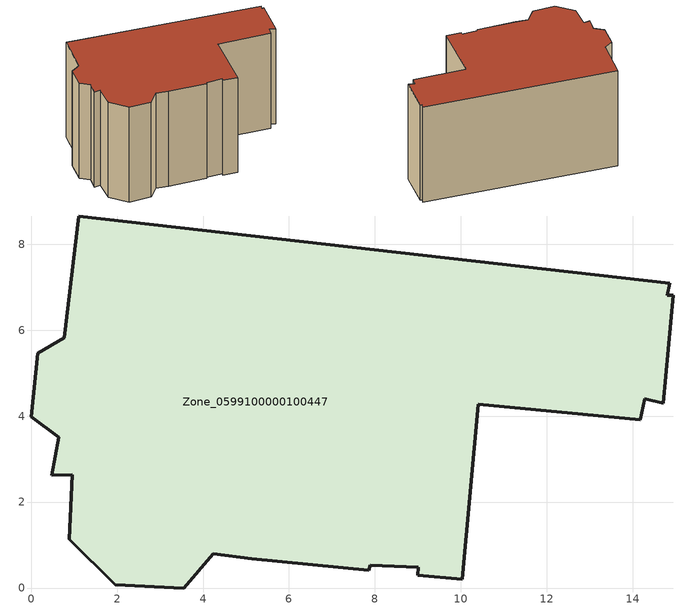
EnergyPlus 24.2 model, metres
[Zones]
Zone_0599100000100447
 floor ground (C_G): 14.86,7.1 14.8,6.82 14.95,6.81 14.71,4.3 14.28,4.41 14.18,3.92 10.4,4.28 10.03,0.2 8.99,0.3 9.01,0.48 7.89,0.53 7.85,0.41 5.13,0.68 4.24,0.8 3.55,0 1.95,0.08 0.88,1.14 0.96,2.64 0.48,2.63 0.64,3.51 0,3.99 0.15,5.46 0.77,5.82 1.11,8.66 z0
 wall outside (C_F): 0.15,5.46 0,3.99 0.64,3.51 0.48,2.63 0.96,2.64 0.88,1.14 1.95,0.08 3.55,0 4.24,0.8 5.13,0.68 7.85,0.41 7.89,0.53 9.01,0.48 8.99,0.3 10.03,0.2 10.4,4.28 14.18,3.92 14.28,4.41 14.71,4.3 14.95,6.81 14.8,6.82 14.86,7.1 1.11,8.66 0.77,5.82 0.15,5.46 z0:7.92
 roof outside (C_R): 14.86,7.1 1.11,8.66 0.77,5.82 0.15,5.46 0,3.99 0.64,3.51 0.48,2.63 0.96,2.64 0.88,1.14 1.95,0.08 3.55,0 4.24,0.8 5.13,0.68 7.85,0.41 7.89,0.53 9.01,0.48 8.99,0.3 10.03,0.2 10.4,4.28 14.18,3.92 14.28,4.41 14.71,4.3 14.95,6.81 14.8,6.82 z7.92
[BUILDING]
Pand.0599100000100447: North Axis=0; Terrain=City; Loads Convergence Tolerance Value=0.04; Temperature Convergence Tolerance Value=0.4; Solar Distribution=FullExterior; Maximum Number of Warmup Days=25; Minimum Number of Warmup Days=1
[Site:Location]
Rotterdam.The.Hague.AP_ZH_NLD Design_Conditions: Latitude=51.96; Longitude=4.45; Time Zone=1; Elevation=-4.5
[SITE:GROUNDTEMPERATURE:BUILDINGSURFACE]
18, 18, 18, 18, 18, 18, 18, 18, 18, 18, 18, 18
[MATERIAL] Thermal Absorptance=0.9; Solar Absorptance=0.7; Visible Absorptance=0.7
Name | Roughness | Thickness | Conductivity | Density | Specific Heat
G.TC.1946 | MediumSmooth | 0.15 | 1 | 540 | 1210
F.TC.1946 | Rough | 0.3 | 0.857143 | 1920 | 840
R.TC.1946 | MediumRough | 0.2 | 0.909091 | 1500 | 1000
[CONSTRUCTION]
C_G: G.TC.1946
C_F: F.TC.1946
C_R: R.TC.1946
[ZONE]
Zone_0599100000100447: Type=1; Multiplier=1; Ceiling Height=Autocalculate; Volume=Autocalculate; Floor Area=autocalculate; Part of Total Floor Area=Yes
[ZONEINFILTRATION:DESIGNFLOWRATE]
Infil_Zone_0599100000100447: Zone or ZoneList or Space or SpaceList=Zone_0599100000100447; Schedule=AlwaysOn; Design Flow Rate Calculation Method=Flow/Area; Flow Rate per Floor Area=0.003; Constant Term Coefficient=1; Temperature Term Coefficient=0; Velocity Term Coefficient=0; Velocity Squared Term Coefficient=0
[HVACTEMPLATE:ZONE:IDEALLOADSAIRSYSTEM]
Zone_0599100000100447: Maximum Heating Supply Air Temperature=50; Minimum Cooling Supply Air Temperature=13; Maximum Heating Supply Air Humidity Ratio=0.0156; Minimum Cooling Supply Air Humidity Ratio=0.0077; Heating Limit=NoLimit; Cooling Limit=NoLimit; Dehumidification Control Type=ConstantSensibleHeatRatio; Cooling Sensible Heat Ratio=0.7; Dehumidification Setpoint=60; Humidification Control Type=None; Humidification Setpoint=30; Outdoor Air Method=None; Outdoor Air Flow Rate per Person=0.00944; Outdoor Air Flow Rate per Zone Floor Area=0; Outdoor Air Flow Rate per Zone=0; Demand Controlled Ventilation Type=None; Outdoor Air Economizer Type=NoEconomizer; Heat Recovery Type=None; Sensible Heat Recovery Effectiveness=0.7; Latent Heat Recovery Effectiveness=0.65
[ZONECONTROL:THERMOSTAT]
ThermostatControl_Zone_0599100000100447: Zone or ZoneList=Zone_0599100000100447; Control Type Schedule=DualSetpointControlType; Control 1=Thermostat_Zone_0599100000100447; Temperature Difference Between Cutout And Setpoint=0
[THERMOSTATSETPOINT:DUALSETPOINT]
Thermostat_Zone_0599100000100447: Heating Setpoint Temperature Schedule=HeatingSetpoint_Zone_0599100000100447; Cooling Setpoint Temperature Schedule=CoolingSetpoint_Zone_0599100000100447
[SCHEDULE:COMPACT]
HeatingSetpoint_Zone_0599100000100447: Through: 12/31, For: AllDays, Until: 24:00, 21
CoolingSetpoint_Zone_0599100000100447: Through: 12/31, For: AllDays, Until: 24:00, 24
DualSetpointControlType: Through: 12/31, For: AllDays, Until: 24:00, 4
AlwaysOn: Through: 12/31, For: AllDays, Until: 24:00, 1
